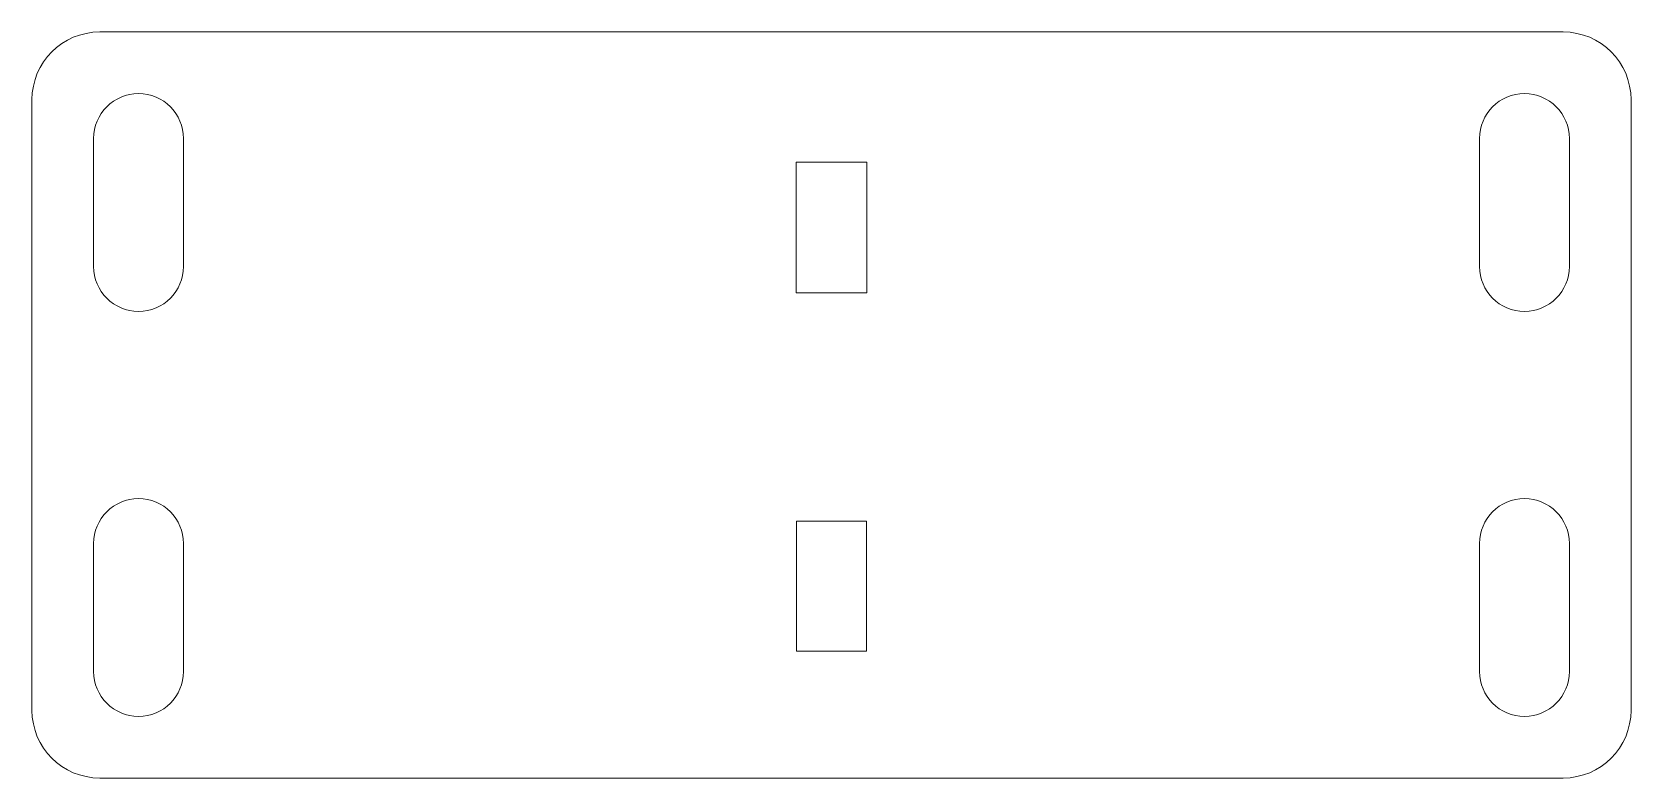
# Model space of a CAD drawing. Header units: millimetres. Extents: x -75 to 75, y -64 to 6.
import ezdxf

# ---------------------------------------------------------------- set-up
doc = ezdxf.new("R2010")
doc.units = ezdxf.units.MM

msp = doc.modelspace()

# ---------------------------------------------------------------- linework, layer by layer
at = {"color": 7, "linetype": 'Continuous', "lineweight": 15}
for p, q in [((-68.65, 6.35), (68.65, 6.35)), ((-75, -57.3), (-75, 0)), ((75, 0), (75, -57.3)), ((-69.2164, -3.65), (-69.2164, -15.65)), ((-60.7836, -15.65), (-60.7836, -3.65)), ((60.7836, -3.65), (60.7836, -15.65)), ((69.2164, -15.65), (69.2164, -3.65)), ((-3.302, -18.127), (-3.302, -5.873)), ((-3.302, -5.873), (3.302, -5.873)), ((3.302, -5.873), (3.302, -18.127)), ((3.302, -18.127), (-3.302, -18.127)), ((-3.275, -51.75), (-3.275, -39.55)), ((-3.275, -39.55), (3.275, -39.55)), ((3.275, -39.55), (3.275, -51.75)), ((-69.2164, -41.65), (-69.2164, -53.65)), ((-60.7836, -53.65), (-60.7836, -41.65)), ((60.7836, -41.65), (60.7836, -53.65)), ((69.2164, -53.65), (69.2164, -41.65)), ((3.275, -51.75), (-3.275, -51.75)), ((68.65, -63.65), (-68.65, -63.65))]:
    msp.add_line(p, q, dxfattribs=at)
for centre, radius, start, end in [((-68.65, 0), 6.35, 90, 180), ((68.65, 0), 6.35, 0, 90), ((-65, -3.65), 4.2164, 0, 180), ((65, -3.65), 4.2164, 0, 180), ((-65, -15.65), 4.2164, 180, 0), ((65, -15.65), 4.2164, 180, 0), ((-65, -41.65), 4.2164, 0, 180), ((65, -41.65), 4.2164, 0, 180), ((-65, -53.65), 4.2164, 180, 0), ((65, -53.65), 4.2164, 180, 0), ((-68.65, -57.3), 6.35, 180, 270), ((68.65, -57.3), 6.35, 270, 0)]:
    msp.add_arc(centre, radius, start, end, dxfattribs=at)

doc.saveas('drawing.dxf')
